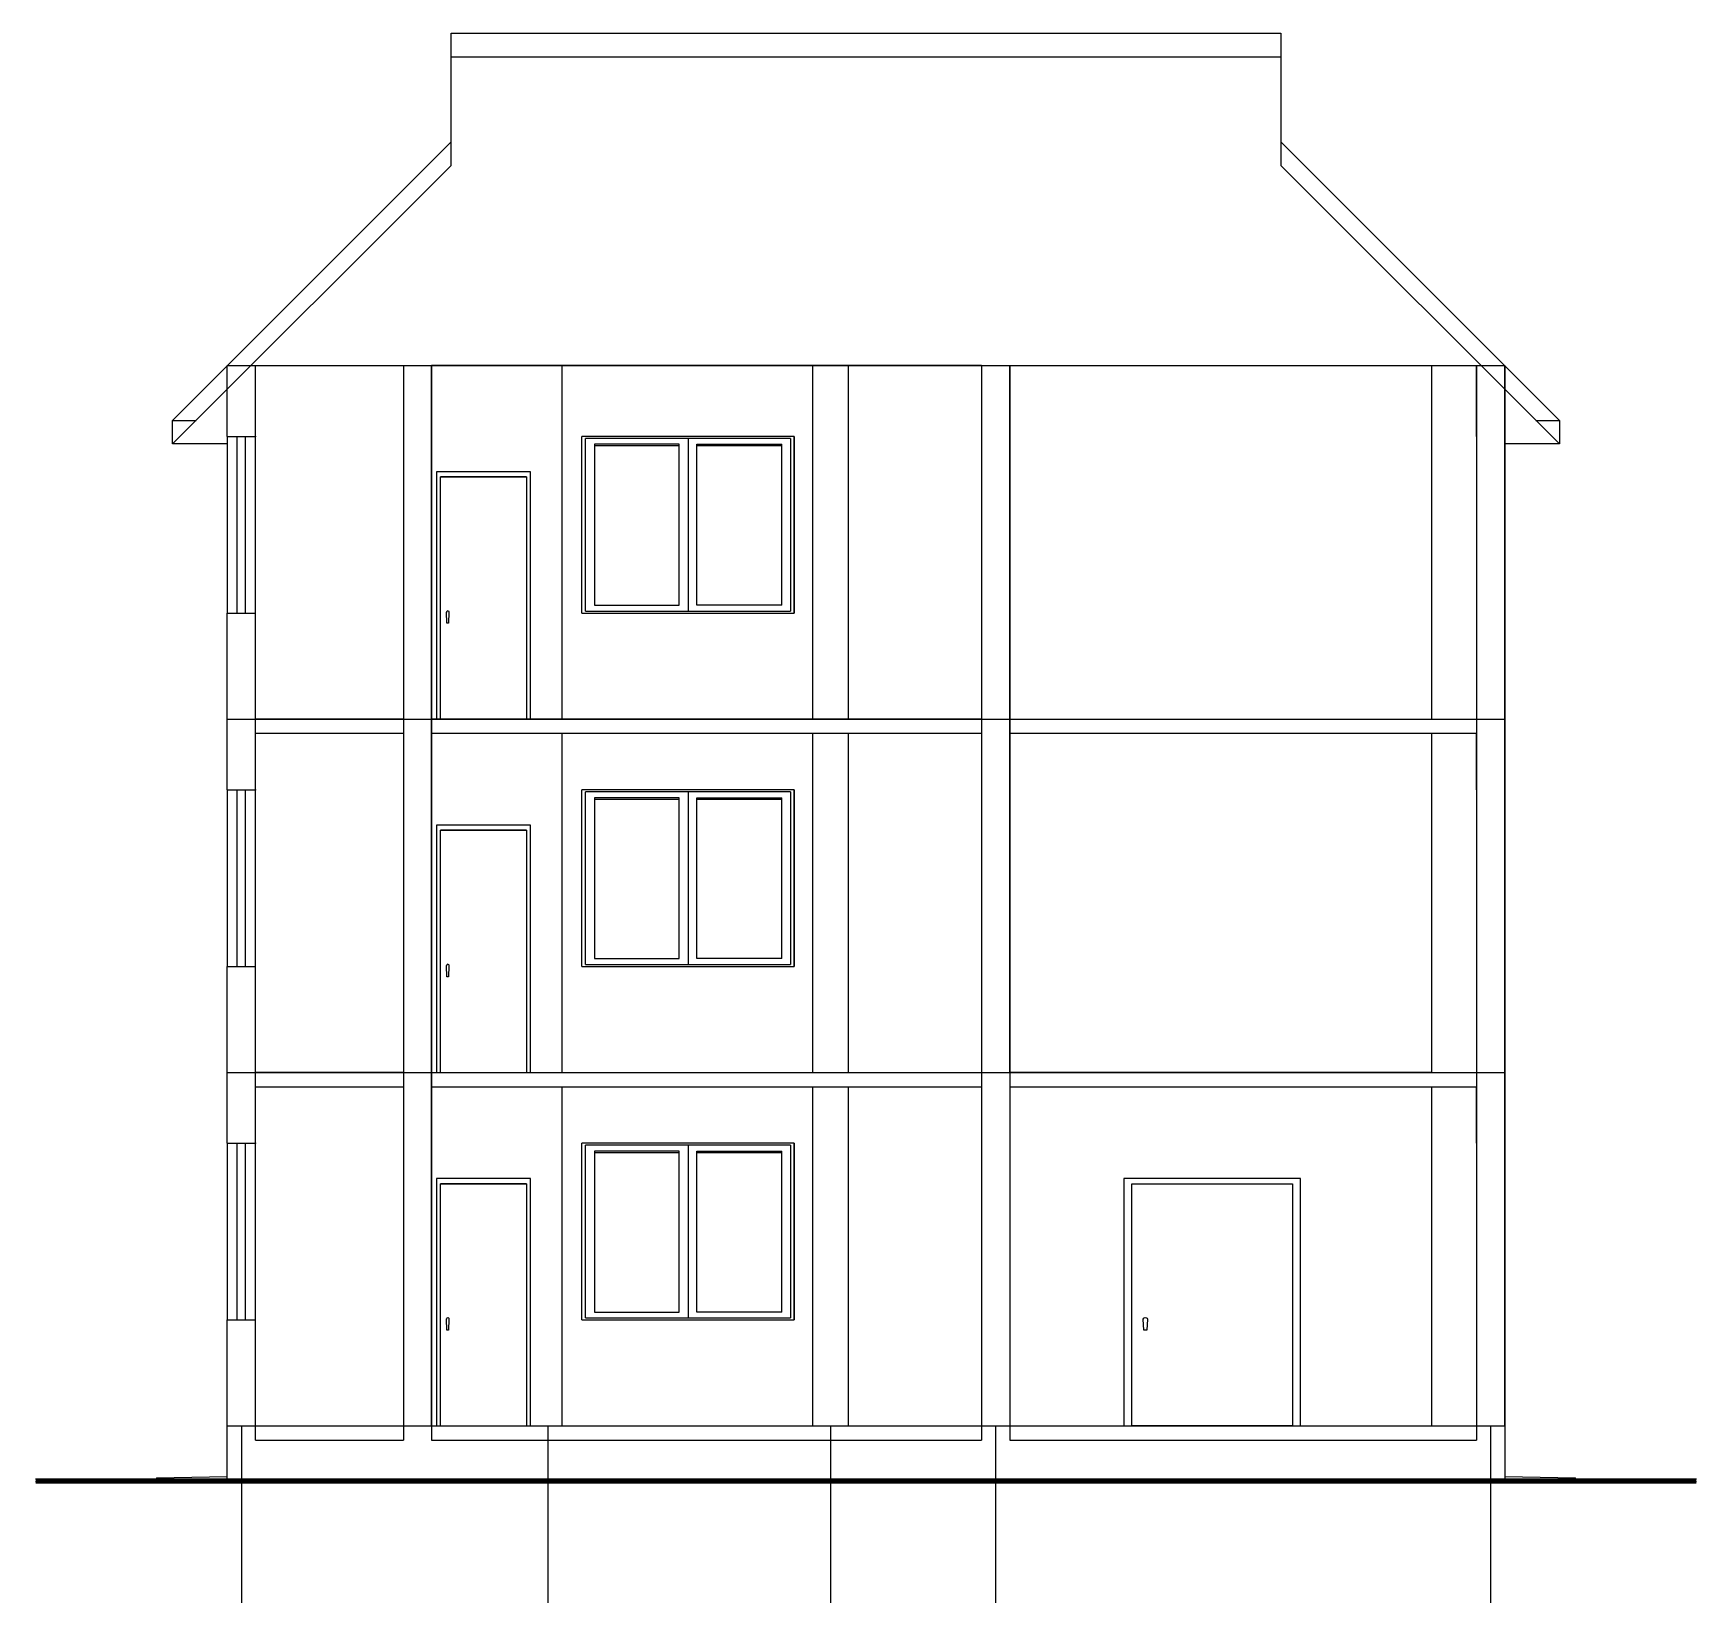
# Model space of a CAD drawing. Extents: x -12366 to 1766, y -1500 to 11821.
import ezdxf

# ---------------------------------------------------------------- set-up
doc = ezdxf.new("R2010")
doc.units = 0
doc.header["$LTSCALE"] = 1000
doc.header["$MEASUREMENT"] = 0
for name, color, linetype in [('DOTE', 1, 'Continuous'), ('E_FLOOR', 4, 'Continuous'), ('E_GROUND', 2, 'Continuous'), ('E_LINE', 7, 'Continuous'), ('E_ROOF', 4, 'Continuous'), ('E_WINDOW', 4, 'Continuous'), ('S_WALL', 9, 'Continuous'), ('S_WINDOW', 4, 'Continuous')]:
    doc.layers.add(name, color=color, linetype=linetype)

# ---------------------------------------------------------------- blocks, each defined once
blk = doc.blocks.new('*U60')
at = {"layer": 'E_WINDOW'}
for p, q in [((800, 2100), (0, 2100)), ((0, 2100), (0, 0)), ((764, 2056), (36, 2056)), ((36, 2056), (764, 2056)), ((36, 0), (36, 2056)), ((764, 2056), (764, 0)), ((800, 0), (800, 2100)), ((87, 907), (89, 914)), ((88, 909), (87, 907)), ((87, 907), (87, 906)), ((90, 813), (87, 907)), ((89, 914), (92, 918)), ((92, 918), (97, 920)), ((97, 921), (96, 919)), ((97, 920), (97, 921)), ((97, 920), (102, 918)), ((102, 918), (105, 914)), ((107, 907), (103, 813)), ((105, 914), (107, 907)), ((103, 813), (90, 813)), ((36, 1), (764, 1))]:
    blk.add_line(p, q, dxfattribs=at)
blk = doc.blocks.new('*U61')
at = {"layer": 'E_WINDOW'}
for p, q in [((1800, 1500), (0, 1500)), ((0, 0), (0, 1500)), ((1770, 1483), (30, 1483)), ((30, 17), (30, 1483)), ((825, 1433), (105, 1433)), ((105, 1433), (105, 67)), ((825, 1418), (106, 1418)), ((106, 1418), (106, 67)), ((825, 67), (825, 1433)), ((900, 1483), (900, 17)), ((975, 1433), (1695, 1433)), ((975, 67), (975, 1433)), ((1695, 1418), (975, 1418)), ((1695, 67), (1695, 1433)), ((1770, 1483), (1770, 17)), ((1800, 1500), (1800, 0)), ((0, 0), (1800, 0)), ((30, 17), (1770, 17)), ((105, 67), (825, 67)), ((1695, 67), (975, 67))]:
    blk.add_line(p, q, dxfattribs=at)
blk = doc.blocks.new('*U62')
at = {"layer": 'E_WINDOW'}
for p, q in [((1500, 2100), (0, 2100)), ((0, 2100), (0, 0)), ((68, 2056), (1432, 2056)), ((68, 0), (68, 2056)), ((68, 2056), (1432, 2056)), ((1432, 2056), (1432, 0)), ((1500, 0), (1500, 2100)), ((164, 909), (163, 907)), ((163, 907), (164, 906)), ((164, 907), (166, 914)), ((169, 813), (164, 907)), ((166, 914), (173, 918)), ((173, 918), (182, 920)), ((181, 921), (179, 919)), ((182, 920), (181, 921)), ((182, 920), (191, 918)), ((191, 918), (198, 914)), ((200, 907), (194, 813)), ((198, 914), (200, 907)), ((194, 813), (169, 813)), ((0, 0), (68, 0)), ((1432, 1), (68, 1)), ((1432, 0), (1500, 0))]:
    blk.add_line(p, q, dxfattribs=at)
blk = doc.blocks.new('*U63')
at = {"layer": 'E_WINDOW'}
for p, q in [((800, 2100), (0, 2100)), ((0, 2100), (0, 0)), ((764, 2056), (36, 2056)), ((36, 2056), (764, 2056)), ((36, 0), (36, 2056)), ((764, 2056), (764, 0)), ((800, 0), (800, 2100)), ((87, 907), (89, 914)), ((88, 909), (87, 907)), ((87, 907), (87, 906)), ((90, 813), (87, 907)), ((89, 914), (92, 918)), ((92, 918), (97, 920)), ((97, 921), (96, 919)), ((97, 920), (97, 921)), ((97, 920), (102, 918)), ((102, 918), (105, 914)), ((107, 907), (103, 813)), ((105, 914), (107, 907)), ((103, 813), (90, 813)), ((36, 1), (764, 1))]:
    blk.add_line(p, q, dxfattribs=at)
blk = doc.blocks.new('*U64')
at = {"layer": 'E_WINDOW'}
for p, q in [((1800, 1500), (0, 1500)), ((0, 0), (0, 1500)), ((1770, 1483), (30, 1483)), ((30, 17), (30, 1483)), ((825, 1433), (105, 1433)), ((105, 1433), (105, 67)), ((825, 1418), (106, 1418)), ((106, 1418), (106, 67)), ((825, 67), (825, 1433)), ((900, 1483), (900, 17)), ((975, 1433), (1695, 1433)), ((975, 67), (975, 1433)), ((1695, 1418), (975, 1418)), ((1695, 67), (1695, 1433)), ((1770, 1483), (1770, 17)), ((1800, 1500), (1800, 0)), ((0, 0), (1800, 0)), ((30, 17), (1770, 17)), ((105, 67), (825, 67)), ((1695, 67), (975, 67))]:
    blk.add_line(p, q, dxfattribs=at)
blk = doc.blocks.new('*U65')
at = {"layer": 'E_WINDOW'}
for p, q in [((800, 2100), (0, 2100)), ((0, 2100), (0, 0)), ((764, 2056), (36, 2056)), ((36, 2056), (764, 2056)), ((36, 0), (36, 2056)), ((764, 2056), (764, 0)), ((800, 0), (800, 2100)), ((87, 907), (89, 914)), ((88, 909), (87, 907)), ((87, 907), (87, 906)), ((90, 813), (87, 907)), ((89, 914), (92, 918)), ((92, 918), (97, 920)), ((97, 921), (96, 919)), ((97, 920), (97, 921)), ((97, 920), (102, 918)), ((102, 918), (105, 914)), ((107, 907), (103, 813)), ((105, 914), (107, 907)), ((103, 813), (90, 813)), ((36, 1), (764, 1)), ((764, 0), (800, 0))]:
    blk.add_line(p, q, dxfattribs=at)
blk = doc.blocks.new('*U66')
at = {"layer": 'E_WINDOW'}
for p, q in [((1800, 1500), (0, 1500)), ((0, 0), (0, 1500)), ((1770, 1483), (30, 1483)), ((30, 17), (30, 1483)), ((825, 1433), (105, 1433)), ((105, 1433), (105, 67)), ((825, 1418), (106, 1418)), ((106, 1418), (106, 67)), ((825, 67), (825, 1433)), ((900, 1483), (900, 17)), ((975, 1433), (1695, 1433)), ((975, 67), (975, 1433)), ((1695, 1418), (975, 1418)), ((1695, 67), (1695, 1433)), ((1770, 1483), (1770, 17)), ((1800, 1500), (1800, 0)), ((0, 0), (1800, 0)), ((30, 17), (1770, 17)), ((105, 67), (825, 67)), ((1695, 67), (975, 67))]:
    blk.add_line(p, q, dxfattribs=at)
blk = doc.blocks.new('$TCHSYS$SECTWIN')
for p, q in [((0.35, 0), (0.35, 1)), ((0.65, 0), (0.65, 1))]:
    blk.add_line(p, q)
blk.add_point((1, 1))

msp = doc.modelspace()

# ---------------------------------------------------------------- linework, layer by layer
at = {"layer": 'DOTE'}
for p, q in [((-10600, 0), (-10600, -1500)), ((-8000, 0), (-8000, -1500)), ((-5600, 0), (-5600, -1500)), ((-4200, 0), (-4200, -1500)), ((0, 0), (0, -1500))]:
    msp.add_line(p, q, dxfattribs=at)
at = {"layer": 'E_FLOOR'}
for points in [[(-10720, 9000), (120, 9000)], [(-10720, 6000), (120, 6000)], [(-10720, 3000), (120, 3000)]]:
    msp.add_lwpolyline(points, dxfattribs=at)
at = {"layer": 'E_GROUND'}
msp.add_line((-10720, -450), (120, -450), dxfattribs=at)
at = {"layer": 'E_LINE'}
for p, q in [((-10480, 9000), (-9226, 9000)), ((-10480, 0), (-10480, 9000)), ((-9226, 9000), (-9226, 0)), ((-8986, 0), (-8986, 9000)), ((-4320, 9000), (-8986, 9000)), ((-7880, 9000), (-7880, 6000)), ((-5750, 6000), (-5750, 9000)), ((-5450, 9000), (-5450, 6000)), ((-4320, 9000), (-4320, 8100)), ((-4080, 3000), (-4080, 9000)), ((-4080, 9000), (-120, 9000)), ((-500, 9000), (-500, 6000)), ((-120, 8400), (-120, 9000)), ((120, 0), (120, 9000)), ((-10720, 8400), (-10720, 6900)), ((-5910, 6900), (-5910, 8400)), ((-8146, 6000), (-8146, 8100)), ((-9226, 6000), (-10480, 6000)), ((-4320, 6000), (-8986, 6000)), ((-4320, 6000), (-4320, 5100)), ((-7880, 5880), (-7880, 3000)), ((-5750, 3000), (-5750, 5880)), ((-5450, 5880), (-5450, 3000)), ((-500, 5880), (-500, 3000)), ((-120, 5400), (-120, 5880)), ((-10720, 5400), (-10720, 3900)), ((-5910, 3900), (-5910, 5400)), ((-8146, 3000), (-8146, 5100)), ((-9226, 3000), (-10480, 3000)), ((-4320, 3000), (-4320, 0)), ((-500, 3000), (-4080, 3000)), ((-7880, 2880), (-7880, 0)), ((-5750, 0), (-5750, 2880)), ((-5450, 2880), (-5450, 0)), ((-500, 2880), (-500, 0)), ((-120, 2400), (-120, 2880)), ((-10720, 2400), (-10720, 900)), ((-5910, 900), (-5910, 2400)), ((-8146, 0), (-8146, 2100)), ((-1612, 0), (-1612, 2100)), ((-12346, -450), (1746, -450)), ((-12346, -470), (1746, -470))]:
    msp.add_line(p, q, dxfattribs=at)
at = {"layer": 'E_LINE', "const_width": 40}
msp.add_lwpolyline([(-12346, -470), (1746, -470)], dxfattribs=at)
at = {"layer": 'E_ROOF'}
for p, q in [((-8820, 10700), (-8820, 10900)), ((-1780, 10900), (-1780, 10700)), ((-11185, 8535), (-10985, 8535)), ((385, 8535), (585, 8535)), ((-10720, 8335), (-11185, 8335)), ((585, 8335), (120, 8335))]:
    msp.add_line(p, q, dxfattribs=at)
at = {"layer": 'S_WALL'}
for p, q in [((-8820, 11821), (-1780, 11821)), ((-8820, 10900), (-8820, 11821)), ((-1780, 11821), (-1780, 10900)), ((-8820, 11621), (-1780, 11621)), ((-11185, 8535), (-8820, 10900)), ((-1780, 10900), (585, 8535)), ((-11185, 8335), (-8820, 10700)), ((-1780, 10700), (585, 8335)), ((-10720, 8400), (-10720, 9000)), ((-10720, 9000), (-10480, 9000)), ((-10480, 8400), (-10480, 9000)), ((-9226, 9000), (-9226, -120)), ((-9226, 9000), (-8986, 9000)), ((-8986, 9000), (-8986, -120)), ((-4320, 9000), (-4320, -120)), ((-4320, 9000), (-4080, 9000)), ((-4080, 9000), (-4080, -120)), ((-120, 9000), (-120, -120)), ((-120, 9000), (120, 9000)), ((120, 9000), (120, -450)), ((-11185, 8335), (-11185, 8535)), ((585, 8535), (585, 8335)), ((-10720, 8400), (-10480, 8400)), ((-10720, 6900), (-10480, 6900)), ((-10720, 5400), (-10720, 6900)), ((-10480, 5400), (-10480, 6900)), ((-10720, 6000), (120, 6000)), ((-10480, 5880), (-9226, 5880)), ((-8986, 5880), (-4320, 5880)), ((-4080, 5880), (-120, 5880)), ((-10720, 5400), (-10480, 5400)), ((-10720, 3900), (-10480, 3900)), ((-10720, 2400), (-10720, 3900)), ((-10480, 2400), (-10480, 3900)), ((-10720, 3000), (120, 3000)), ((-10480, 2880), (-9226, 2880)), ((-8986, 2880), (-4320, 2880)), ((-4080, 2880), (-120, 2880)), ((-10720, 2400), (-10480, 2400)), ((-10720, 900), (-10480, 900)), ((-10720, -450), (-10720, 900)), ((-10480, -120), (-10480, 900)), ((-10720, 0), (120, 0)), ((-10480, -120), (-9226, -120)), ((-8986, -120), (-4320, -120)), ((-4080, -120), (-120, -120)), ((-11320, -440), (-10720, -430)), ((-11320, -440), (-11320, -450)), ((-11320, -450), (720, -450)), ((120, -430), (720, -440)), ((720, -450), (720, -440))]:
    msp.add_line(p, q, dxfattribs=at)

# ---------------------------------------------------------------- block references
at = {"layer": 'E_WINDOW'}
for name, p in [('*U66', (-7710, 6900)), ('*U65', (-8946, 6000)), ('*U64', (-7710, 3900)), ('*U63', (-8946, 3000)), ('*U61', (-7710, 900)), ('*U60', (-8946, 0)), ('*U62', (-3112, 0))]:
    msp.add_blockref(name, p, dxfattribs=at)
at = {"layer": 'S_WINDOW', "yscale": 1500}
for p, xscale, zscale in [((-10720, 6900), 239.9999999999982, 239.9999999999982), ((-10720, 3900), 240.0000000000055, 240.0000000000055), ((-10720, 900), 240.0000000000055, 240.0000000000055)]:
    msp.add_blockref('$TCHSYS$SECTWIN', p, dxfattribs=dict(at, xscale=xscale, zscale=zscale))

doc.saveas('drawing.dxf')
